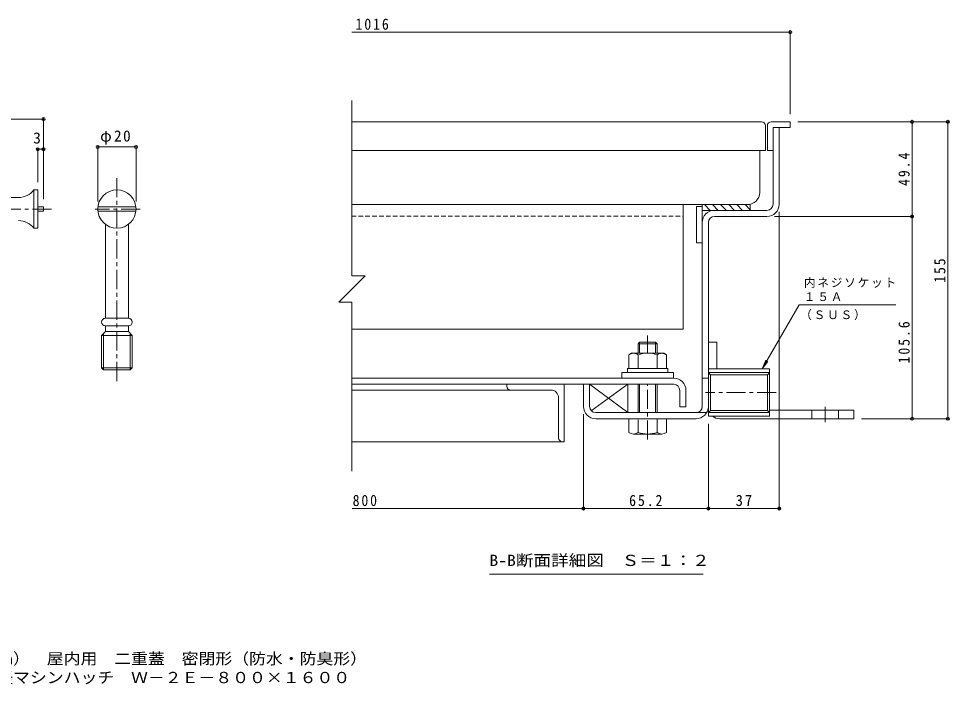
# Model space of a CAD drawing. Units: millimetres at full size. Extents: x -530 to 552, y -392 to 347.
# Drawn here: x 52.5 to 538.4, y -392.4 to -44.8 of the extents above; entities that cross this region are included whole.
import ezdxf
from ezdxf.enums import TextEntityAlignment as Align

# ---------------------------------------------------------------- set-up
doc = ezdxf.new("R2010")
doc.units = ezdxf.units.MM
doc.header["$LTSCALE"] = 2
doc.header["$PDMODE"] = 32
doc.header["$PDSIZE"] = 1.6
doc.linetypes.add('CHAIN1', pattern=[8, 5, -1, 1, -1])
doc.linetypes.add('DASHED1', pattern=[1.8, 1.2, -0.6])
for name, color, linetype, lineweight in [('D-1', 2, 'Continuous', 9), ('D-2', 3, 'Continuous', 9), ('D-3', 4, 'Continuous', 9), ('D-5', 7, 'Continuous', 9), ('D-6', 6, 'Continuous', 9), ('D-7', 5, 'Continuous', 5), ('D-9', 134, 'Continuous', 5), ('D-A', 3, 'Continuous', 9), ('D-B', 6, 'Continuous', 9), ('D-E', 3, 'Continuous', 9), ('D-F', 7, 'Continuous', 9), ('F-5_F-5ﾚｲﾔ', 7, 'Continuous', 9)]:
    doc.layers.add(name, color=color, linetype=linetype, lineweight=lineweight)
doc.styles.add('ＭＳ ゴシック', font='')
doc.styles.get('ＭＳ ゴシック').set_extended_font_data('MS Gothic')

msp = doc.modelspace()

# ---------------------------------------------------------------- linework, layer by layer
at = {"layer": 'D-1'}
for p, q in [((446.347, -101.738), (449.547, -101.738)), ((446.347, -141.738), (446.347, -101.738)), ((449.547, -141.738), (449.547, -101.738)), ((443.147, -144.938), (415.747, -144.938)), ((415.747, -148.138), (443.147, -148.138)), ((409.347, -247.339), (409.347, -151.338)), ((412.547, -151.338), (412.547, -247.339)), ((444.547, -227.761), (412.547, -227.761)), ((412.547, -227.761), (412.547, -252.362)), ((444.547, -227.761), (444.547, -252.362)), ((412.547, -232.539), (409.347, -232.539)), ((443.385, -230.746), (413.709, -230.746)), ((413.709, -249.377), (413.709, -230.746)), ((444.547, -229.584), (443.385, -230.746)), ((443.385, -230.746), (443.385, -249.377)), ((350.547, -247.339), (350.547, -235.739)), ((353.747, -250.539), (411.689, -250.539)), ((412.547, -250.539), (413.709, -249.377)), ((444.547, -250.539), (412.547, -250.539)), ((444.547, -252.362), (412.547, -252.362)), ((443.385, -249.377), (413.709, -249.377)), ((444.547, -250.539), (443.385, -249.377)), ((353.747, -253.739), (375.848, -253.739)), ((385.847, -253.739), (406.147, -253.739))]:
    msp.add_line(p, q, dxfattribs=at)
for points in [[(444.547, -229.584), (412.547, -229.584), (413.709, -230.746)], [(347.347, -247.339), (347.347, -235.739), (350.547, -235.739)]]:
    msp.add_lwpolyline(points, dxfattribs=at)
for centre, radius, start, end in [((415.747, -151.338), 6.4, 90, 180), ((443.147, -141.738), 3.2, 270, 0), ((443.147, -141.738), 6.4, 270, 0), ((415.747, -151.338), 3.2, 90, 180), ((353.747, -247.339), 6.4, 180, 270), ((353.747, -247.339), 3.2, 180, 270), ((406.147, -247.339), 6.4, 270, 0), ((406.147, -247.339), 3.2, 270, 0)]:
    msp.add_arc(centre, radius, start, end, dxfattribs=at)
at = {"layer": 'D-2'}
for p, q in [((439.347, -135.538), (439.347, -113.738)), ((226.244, -141.938), (432.947, -141.938))]:
    msp.add_line(p, q, dxfattribs=at)
msp.add_arc((432.947, -135.538), 6.4, 270, 0, dxfattribs=at)
at = {"layer": 'D-3'}
for p, q in [((440.347, -98.738), (226.495, -98.738)), ((442.347, -100.738), (442.347, -113.738)), ((443.347, -100.738), (443.347, -113.738)), ((445.347, -98.738), (455.347, -98.738)), ((455.347, -101.738), (446.347, -101.738)), ((446.347, -101.738), (446.347, -113.738)), ((455.347, -98.738), (455.347, -101.738)), ((226.495, -113.738), (442.347, -113.738)), ((446.347, -113.738), (443.347, -113.738))]:
    msp.add_line(p, q, dxfattribs=at)
for centre, start, end in [((440.347, -100.738), 0, 90), ((445.347, -100.738), 90, 180)]:
    msp.add_arc(centre, 2, start, end, dxfattribs=at)
at = {"layer": 'D-5', "color": 3, "linetype": 'CHAIN1'}
for p, q in [((103.775, -128.052), (103.775, -235.482)), ((69.662, -144.268), (-116.029, -144.268)), ((115.928, -144.268), (92.378, -144.268))]:
    msp.add_line(p, q, dxfattribs=at)
at = {"layer": 'D-5', "color": 3}
for p, q in [((60.47, -134.268), (60.47, -154.268)), ((62.47, -134.268), (60.47, -134.268)), ((62.47, -134.268), (62.47, -154.268)), ((52.47, -138.268), (-72.53, -138.268)), ((65.47, -143.118), (62.47, -143.118)), ((65.47, -145.418), (62.47, -145.418)), ((65.47, -143.118), (65.47, -145.418)), ((93.841, -143.118), (113.709, -143.118)), ((93.841, -145.418), (113.709, -145.418)), ((62.47, -154.268), (60.47, -154.268)), ((97.775, -152.268), (97.775, -201.268)), ((109.775, -152.268), (109.775, -201.268)), ((97.775, -201.268), (109.775, -201.268)), ((95.775, -210.268), (97.775, -208.268)), ((97.775, -205.268), (109.775, -205.268)), ((97.775, -205.268), (97.775, -208.268)), ((97.775, -208.268), (109.775, -208.268)), ((109.775, -205.268), (109.775, -208.268)), ((111.775, -210.268), (109.775, -208.268)), ((95.775, -210.268), (95.775, -227.213)), ((96.775, -228.268), (96.775, -209.268)), ((110.775, -209.268), (110.775, -228.268)), ((95.775, -227.213), (111.775, -227.213)), ((95.775, -227.213), (96.775, -228.268)), ((110.775, -228.268), (96.775, -228.268)), ((110.775, -228.268), (111.775, -227.213))]:
    msp.add_line(p, q, dxfattribs=at)
at = {"layer": 'D-5'}
for p, q in [((440.626, -227.761), (459.927, -194.33)), ((459.927, -194.33), (510.475, -194.33)), ((440.626, -227.761), (442.539, -223.142)), ((440.626, -227.761), (443.67, -223.795)), ((409.782, -334.876), (298.282, -334.876))]:
    msp.add_line(p, q, dxfattribs=at)
at = {"layer": 'D-5', "color": 3}
msp.add_lwpolyline([(95.775, -210.268), (111.775, -210.268), (111.775, -227.213)], dxfattribs=at)
msp.add_circle((103.775, -144.268), 10, dxfattribs=at)
for centre, radius, start, end in [((52.106, -127.54), 10.734, 271.94333, 321.18758), ((52.106, -160.996), 10.734, 38.81242, 88.06058), ((97.775, -203.268), 2, 90, 270), ((109.775, -203.268), 2, 270, 90)]:
    msp.add_arc(centre, radius, start, end, dxfattribs=at)
at = {"layer": 'D-6'}
for p, q in [((406.347, -142.938), (409.347, -142.938)), ((406.347, -142.938), (406.347, -161.938)), ((409.347, -141.938), (409.347, -161.938)), ((434.347, -144.938), (409.347, -144.938)), ((413.486, -144.938), (410.486, -141.938)), ((417.728, -144.938), (414.728, -141.938)), ((421.971, -144.938), (418.971, -141.938)), ((426.213, -144.938), (423.213, -141.938)), ((430.456, -144.938), (427.456, -141.938)), ((434.347, -144.586), (431.699, -141.938)), ((406.347, -161.938), (409.347, -161.938)), ((350.547, -235.739), (350.547, -247.339)), ((351.451, -249.567), (370.547, -235.739)), ((353.747, -250.539), (370.547, -250.539))]:
    msp.add_line(p, q, dxfattribs=at)
msp.add_lwpolyline([(434.347, -144.938), (434.347, -141.938), (409.347, -141.938)], dxfattribs=at)
msp.add_lwpolyline([(370.547, -250.539), (370.547, -235.739), (350.547, -235.739)], close=True, dxfattribs=at)
at = {"layer": 'D-7'}
for p, q in [((376.66, -213.739), (375.848, -214.551)), ((385.035, -213.739), (376.66, -213.739)), ((376.66, -219.239), (376.66, -213.739)), ((385.035, -213.739), (385.847, -214.551)), ((385.035, -219.239), (385.035, -213.739)), ((385.848, -214.551), (375.848, -214.551)), ((375.848, -219.239), (375.848, -214.551)), ((385.847, -214.551), (385.847, -219.239)), ((385.848, -214.551), (385.848, -219.239)), ((375.848, -250.539), (375.848, -235.739)), ((376.66, -250.539), (376.66, -235.739)), ((385.035, -250.539), (385.035, -235.739)), ((385.847, -235.739), (385.847, -250.539)), ((390.648, -253.739), (371.048, -253.739)), ((371.048, -260.844), (371.048, -253.739)), ((375.848, -260.844), (375.848, -254.34)), ((385.847, -253.739), (385.847, -260.844)), ((390.648, -260.844), (390.648, -253.739)), ((388.247, -261.739), (373.448, -261.739))]:
    msp.add_line(p, q, dxfattribs=at)
at = {"layer": 'D-7', "linetype": 'CHAIN1'}
for p, q in [((380.847, -219.239), (380.847, -210.206)), ((380.847, -264.616), (380.847, -235.739))]:
    msp.add_line(p, q, dxfattribs=at)
at = {"layer": 'D-7', "color": 2, "lineweight": 9}
for p, q in [((371.032, -220.298), (372.347, -219.539)), ((371.032, -220.298), (371.032, -227.539)), ((389.347, -219.539), (372.347, -219.539)), ((375.94, -220.298), (375.94, -227.539)), ((385.755, -220.298), (385.755, -227.539))]:
    msp.add_line(p, q, dxfattribs=at)
at = {"layer": 'D-7', "color": 6, "lineweight": 9}
for p, q in [((370.347, -227.539), (370.347, -229.539)), ((370.347, -229.539), (391.347, -229.539))]:
    msp.add_line(p, q, dxfattribs=at)
at = {"layer": 'D-7', "color": 134}
for p, q in [((367.347, -229.539), (367.347, -232.539)), ((367.347, -229.539), (394.347, -229.539)), ((367.347, -232.539), (394.347, -232.539)), ((394.347, -229.539), (394.347, -232.539))]:
    msp.add_line(p, q, dxfattribs=at)
at = {"layer": 'D-7', "color": 2, "lineweight": 9}
msp.add_lwpolyline([(389.347, -219.539), (390.662, -220.298), (390.662, -227.539), (371.032, -227.539)], dxfattribs=at)
at = {"layer": 'D-7', "color": 6, "lineweight": 9}
msp.add_lwpolyline([(370.347, -227.539), (391.347, -227.539), (391.347, -229.539)], dxfattribs=at)
at = {"layer": 'D-7', "color": 2, "lineweight": 9}
for centre, radius, start, end in [((373.929, -225.315), 5.793, 94.38438, 120), ((373.333, -224.378), 4.842, 57.42749, 88.18784), ((380.847, -235.779), 16.241, 72.41188, 107.5881), ((388.362, -224.378), 4.842, 91.81215, 122.57249), ((387.766, -225.315), 5.793, 59.99998, 85.6156)]:
    msp.add_arc(centre, radius, start, end, dxfattribs=at)
at = {"layer": 'D-7'}
for centre, radius, start, end in [((373.448, -258.073), 3.666, 229.1022, 310.89809), ((380.847, -247.323), 14.416, 249.70546, 290.29454), ((388.247, -258.073), 3.666, 229.10191, 310.8978)]:
    msp.add_arc(centre, radius, start, end, dxfattribs=at)
at = {"layer": 'D-9'}
for p, q in [((399.347, -141.938), (226.244, -141.938)), ((399.347, -141.938), (399.347, -206.938)), ((226.495, -206.938), (399.347, -206.938))]:
    msp.add_line(p, q, dxfattribs=at)
at = {"layer": 'D-9', "linetype": 'DASHED1'}
msp.add_line((226.267, -147.938), (399.347, -147.938), dxfattribs=at)
at = {"layer": 'D-A'}
for p, q in [((394.447, -232.539), (226.637, -232.539)), ((226.637, -235.739), (394.447, -235.739)), ((397.647, -238.939), (397.647, -247.539)), ((400.847, -238.939), (400.847, -247.539)), ((397.647, -247.539), (400.847, -247.539))]:
    msp.add_line(p, q, dxfattribs=at)
for radius in [6.4, 3.2]:
    msp.add_arc((394.447, -238.939), radius, 0, 90, dxfattribs=at)
at = {"layer": 'D-B'}
for p, q in [((307.347, -235.739), (226.637, -235.739)), ((307.347, -235.739), (337.347, -235.739)), ((307.347, -236.739), (307.347, -235.739)), ((337.347, -235.739), (337.347, -265.739)), ((309.347, -238.739), (226.637, -238.739)), ((309.347, -238.739), (330.347, -238.739)), ((334.347, -263.739), (334.347, -242.739)), ((336.347, -265.739), (226.637, -265.739)), ((336.347, -265.739), (337.347, -265.739))]:
    msp.add_line(p, q, dxfattribs=at)
for centre, radius, start, end in [((309.347, -236.739), 2, 180, 270), ((330.347, -242.739), 4, 0, 90), ((336.347, -263.739), 2, 180, 270)]:
    msp.add_arc(centre, radius, start, end, dxfattribs=at)
at = {"layer": 'D-E'}
for p, q in [((412.547, -213.738), (412.547, -247.338)), ((412.547, -213.738), (417.047, -213.738)), ((417.047, -227.761), (417.047, -213.738)), ((444.547, -249.239), (488.547, -249.239)), ((466.547, -253.739), (466.547, -249.239)), ((480.547, -253.739), (480.547, -249.239))]:
    msp.add_line(p, q, dxfattribs=at)
at = {"layer": 'D-E', "linetype": 'CHAIN1'}
msp.add_line((473.547, -255.485), (473.547, -247.596), dxfattribs=at)
at = {"layer": 'D-E'}
msp.add_lwpolyline([(488.547, -249.239), (488.547, -253.739), (418.547, -253.739)], dxfattribs=at)
msp.add_arc((418.547, -247.739), 6, 230.3984, 270, dxfattribs=at)
at = {"layer": 'D-F'}
for p, q in [((455.347, -51.918), (226.495, -51.918)), ((455.347, -51.318), (455.347, -94.738)), ((226.495, -87.586), (226.495, -179.157)), ((65.47, -96.645), (65.47, -139.118)), ((-112.53, -97.245), (65.47, -97.245)), ((538.183, -98.738), (459.347, -98.738)), ((518.915, -98.738), (518.915, -148.138)), ((537.583, -98.738), (537.583, -253.739)), ((93.775, -111.226), (93.775, -140.268)), ((113.775, -111.226), (113.775, -140.268)), ((62.47, -112.426), (62.47, -130.268)), ((65.47, -113.026), (62.47, -113.026)), ((93.775, -111.826), (113.775, -111.826)), ((449.547, -301.206), (449.547, -145.738)), ((519.515, -148.138), (447.147, -148.138)), ((518.915, -148.138), (518.915, -253.739)), ((233.377, -179.157), (219.614, -192.92)), ((226.495, -179.157), (233.377, -179.157)), ((226.495, -192.92), (219.614, -192.92)), ((226.495, -192.92), (226.495, -281.046)), ((347.347, -301.206), (347.347, -251.339)), ((412.547, -301.206), (412.547, -256.362)), ((538.183, -253.739), (492.547, -253.739)), ((347.347, -300.606), (226.637, -300.606)), ((412.547, -300.606), (347.347, -300.606)), ((449.547, -300.606), (412.547, -300.606))]:
    msp.add_line(p, q, dxfattribs=at)
at = {"layer": 'D-F', "linetype": 'CHAIN1'}
msp.add_line((447.949, -240.062), (411.074, -240.062), dxfattribs=at)
at = {"layer": 'D-F'}
for p in [(455.347, -51.918), (65.47, -97.245), (518.915, -98.738), (537.583, -98.738), (93.775, -111.826), (113.775, -111.826), (62.47, -113.026), (65.47, -113.026), (518.915, -148.138), (518.915, -253.739), (537.583, -253.739), (347.347, -300.606), (412.547, -300.606), (449.547, -300.606)]:
    msp.add_point(p, dxfattribs=at)

# ---------------------------------------------------------------- texts
at = {"layer": 'D-5', "color": 2, "style": 'ＭＳ ゴシック', "width": 1.15}
msp.add_text('B-B断面詳細図\u3000Ｓ＝１：２', height=5.865, dxfattribs=at).set_placement((298.282, -332.376), align=Align.BOTTOM_LEFT)
at = {"layer": 'D-5', "char_height": 4.399, "attachment_point": 7, "style": 'ＭＳ ゴシック'}
for s, insert in [('\\T1.17;内ネジソケット', (462.475, -185.396)), ('\\T1.17;１５Ａ', (462.475, -192.363)), ('\\T1.17;（ＳＵＳ）', (460.543, -202.299))]:
    msp.add_mtext(s, dxfattribs=dict(at, insert=insert))
at = {"layer": 'D-F', "color": 2, "style": 'ＭＳ ゴシック'}
msp.add_text('3', height=5.865, dxfattribs=at).set_placement((60.099, -111.826), align=Align.BOTTOM_LEFT)
at = {"layer": 'D-F', "color": 2, "char_height": 5.865, "attachment_point": 7, "style": 'ＭＳ ゴシック'}
for s, insert in [('\\T1.28;\\W0.9;1016', (228.347, -50.718)), ('\\T1.19;φ20', (95.025, -110.626)), ('\\T1.27;\\W0.9;800', (226.862, -299.406)), ('\\T1.28;\\W0.9;65.2', (371.197, -299.406)), ('\\T1.27;\\W0.95;37', (426.797, -299.406))]:
    msp.add_mtext(s, dxfattribs=dict(at, insert=insert))
at = {"layer": 'D-F', "color": 2, "char_height": 5.865, "attachment_point": 7, "rotation": 90, "style": 'ＭＳ ゴシック'}
for s, insert in [('\\T1.28;\\W0.9;49.4', (517.715, -132.188)), ('\\T1.27;\\W0.9;155', (536.383, -182.738)), ('\\T1.28;\\W0.9;105.6', (517.715, -224.858))]:
    msp.add_mtext(s, dxfattribs=dict(at, insert=insert))
at = {"layer": 'F-5_F-5ﾚｲﾔ', "color": 2, "style": 'ＭＳ ゴシック', "width": 1.1}
for s, p in [('モルタル充填用（充填深さ：３０ｍｍ）\u3000屋内用\u3000二重蓋\u3000密閉形（防水・防臭形）', (-100.021, -383.701)), ('スチール製\u3000ステンレス目地\u3000大口径マシンハッチ\u3000Ｗ－２Ｅ－８００×１６００', (-100.021, -393.542))]:
    msp.add_text(s, height=5.865, dxfattribs=at).set_placement(p, align=Align.BOTTOM_LEFT)

doc.saveas('drawing.dxf')
